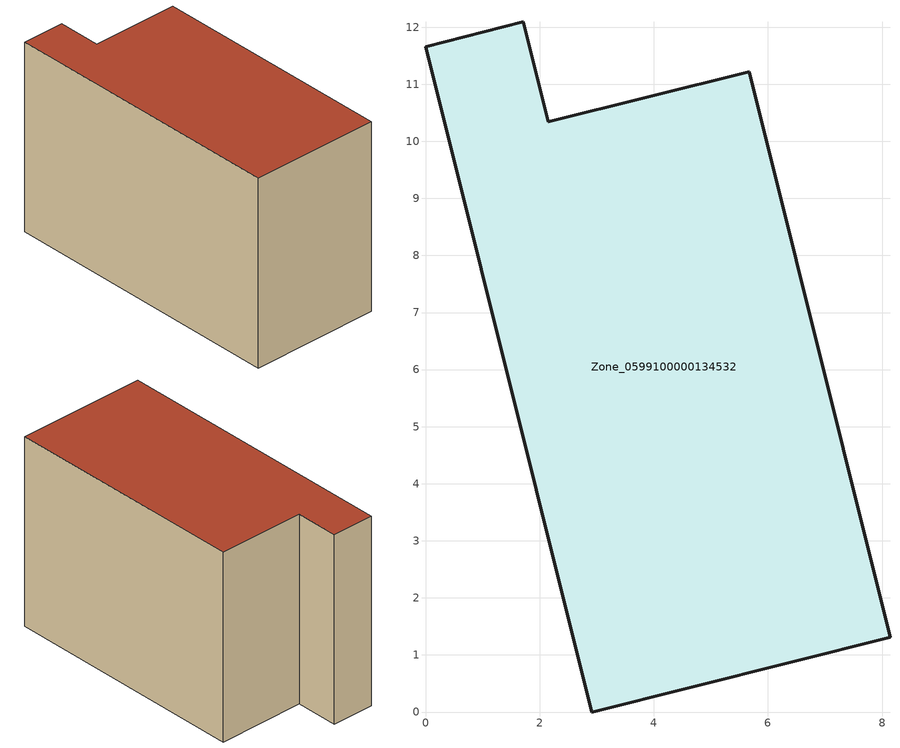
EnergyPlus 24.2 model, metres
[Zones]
Zone_0599100000134532
 floor ground (C_G): 2.91,0 0,11.66 1.71,12.09 2.15,10.34 5.67,11.22 8.14,1.31 z0
 wall outside (C_F): 2.91,0 8.14,1.31 5.67,11.22 2.15,10.34 1.71,12.09 0,11.66 2.91,0 z0:7.87
 roof outside (C_R): 0,11.66 2.91,0 8.14,1.31 5.67,11.22 2.15,10.34 1.71,12.09 z7.87
[BUILDING]
Pand.0599100000134532: North Axis=0; Terrain=City; Loads Convergence Tolerance Value=0.04; Temperature Convergence Tolerance Value=0.4; Solar Distribution=FullExterior; Maximum Number of Warmup Days=25; Minimum Number of Warmup Days=1
[Site:Location]
Rotterdam.The.Hague.AP_ZH_NLD Design_Conditions: Latitude=51.96; Longitude=4.45; Time Zone=1; Elevation=-4.5
[SITE:GROUNDTEMPERATURE:BUILDINGSURFACE]
18, 18, 18, 18, 18, 18, 18, 18, 18, 18, 18, 18
[MATERIAL] Thermal Absorptance=0.9; Solar Absorptance=0.7; Visible Absorptance=0.7
Name | Roughness | Thickness | Conductivity | Density | Specific Heat
G.TI.1975-1991 | MediumSmooth | 0.15 | 0.288461 | 540 | 1210
F.TI.1975-1991 | Rough | 0.3 | 0.230769 | 1920 | 840
R.TI.1975-1991 | MediumRough | 0.2 | 0.153846 | 1500 | 1000
[CONSTRUCTION]
C_G: G.TI.1975-1991
C_F: F.TI.1975-1991
C_R: R.TI.1975-1991
[ZONE]
Zone_0599100000134532: Type=1; Multiplier=1; Ceiling Height=Autocalculate; Volume=Autocalculate; Floor Area=autocalculate; Part of Total Floor Area=Yes
[ZONEINFILTRATION:DESIGNFLOWRATE]
Infil_Zone_0599100000134532: Zone or ZoneList or Space or SpaceList=Zone_0599100000134532; Schedule=AlwaysOn; Design Flow Rate Calculation Method=Flow/Area; Flow Rate per Floor Area=0.003; Constant Term Coefficient=1; Temperature Term Coefficient=0; Velocity Term Coefficient=0; Velocity Squared Term Coefficient=0
[HVACTEMPLATE:ZONE:IDEALLOADSAIRSYSTEM]
Zone_0599100000134532: Maximum Heating Supply Air Temperature=50; Minimum Cooling Supply Air Temperature=13; Maximum Heating Supply Air Humidity Ratio=0.0156; Minimum Cooling Supply Air Humidity Ratio=0.0077; Heating Limit=NoLimit; Cooling Limit=NoLimit; Dehumidification Control Type=ConstantSensibleHeatRatio; Cooling Sensible Heat Ratio=0.7; Dehumidification Setpoint=60; Humidification Control Type=None; Humidification Setpoint=30; Outdoor Air Method=None; Outdoor Air Flow Rate per Person=0.00944; Outdoor Air Flow Rate per Zone Floor Area=0; Outdoor Air Flow Rate per Zone=0; Demand Controlled Ventilation Type=None; Outdoor Air Economizer Type=NoEconomizer; Heat Recovery Type=None; Sensible Heat Recovery Effectiveness=0.7; Latent Heat Recovery Effectiveness=0.65
[ZONECONTROL:THERMOSTAT]
ThermostatControl_Zone_0599100000134532: Zone or ZoneList=Zone_0599100000134532; Control Type Schedule=DualSetpointControlType; Control 1=Thermostat_Zone_0599100000134532; Temperature Difference Between Cutout And Setpoint=0
[THERMOSTATSETPOINT:DUALSETPOINT]
Thermostat_Zone_0599100000134532: Heating Setpoint Temperature Schedule=HeatingSetpoint_Zone_0599100000134532; Cooling Setpoint Temperature Schedule=CoolingSetpoint_Zone_0599100000134532
[SCHEDULE:COMPACT]
HeatingSetpoint_Zone_0599100000134532: Through: 12/31, For: AllDays, Until: 24:00, 21
CoolingSetpoint_Zone_0599100000134532: Through: 12/31, For: AllDays, Until: 24:00, 24
DualSetpointControlType: Through: 12/31, For: AllDays, Until: 24:00, 4
AlwaysOn: Through: 12/31, For: AllDays, Until: 24:00, 1
